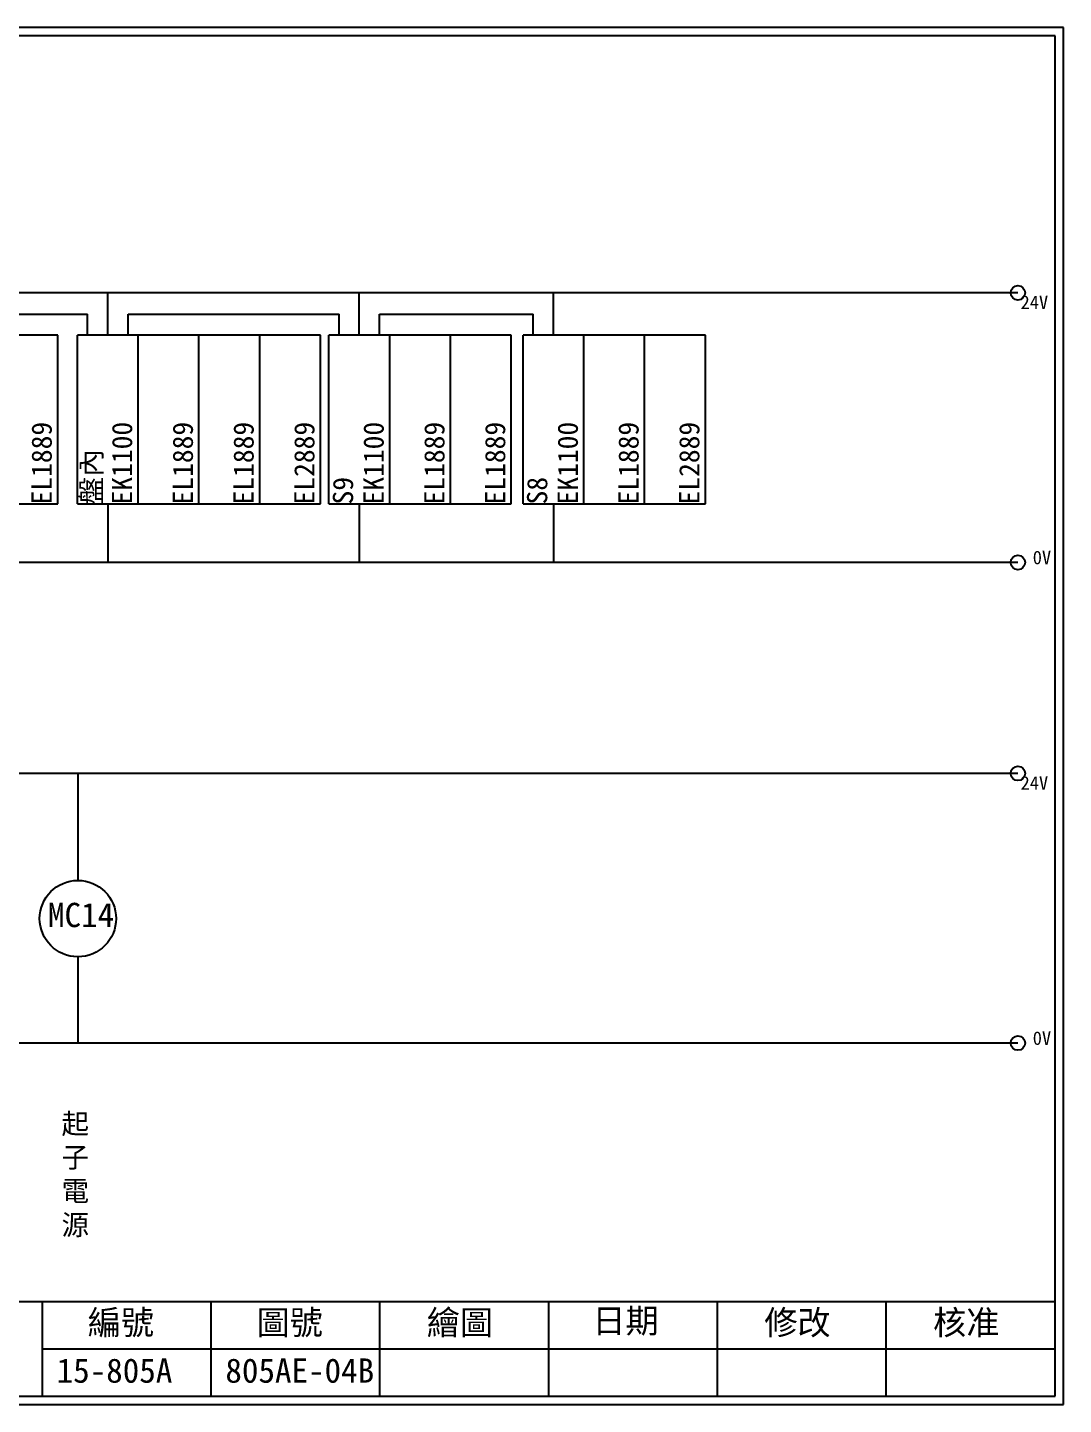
# Model space of a CAD drawing. Extents: x 10 to 297, y 3 to 207.
# Drawn here: x 143.6 to 297, y 3 to 207 of the extents above; entities that cross this region are included whole.
import ezdxf

# ---------------------------------------------------------------- set-up
doc = ezdxf.new("R2010")
doc.units = 0
doc.layers.get('0').update_dxf_attribs({"linetype": 'CONTINUOUS'})
for name, color, linetype in [('7', 7, 'CONTINUOUS'), ('圖框層', 7, 'CONTINUOUS'), ('標尺寸層', 3, 'CONTINUOUS')]:
    doc.layers.add(name, color=color, linetype=linetype)
doc.styles.add('CNS', font='romanc.shx', dxfattribs={"bigfont": 'chineset.shx'})
doc.styles.add('STSL', font='kaiu.ttf')

msp = doc.modelspace()

# ---------------------------------------------------------------- linework, layer by layer
for p, q in [((290.25, 167.67), (19.49, 167.67)), ((148.03, 161.39), (139.03, 161.39)), ((148.03, 136.39), (148.03, 161.39)), ((150.94, 136.39), (150.94, 161.39)), ((159.94, 161.39), (150.94, 161.39)), ((159.94, 136.39), (159.94, 161.39)), ((168.94, 161.39), (159.94, 161.39)), ((168.94, 136.39), (168.94, 161.39)), ((177.94, 161.39), (168.94, 161.39)), ((177.94, 136.39), (177.94, 161.39)), ((186.94, 161.39), (177.94, 161.39)), ((186.94, 136.39), (186.94, 161.39)), ((188.2, 136.39), (188.2, 161.39)), ((197.2, 161.39), (188.2, 161.39)), ((197.2, 136.39), (197.2, 161.39)), ((206.2, 161.39), (197.2, 161.39)), ((206.2, 136.39), (206.2, 161.39)), ((215.2, 161.39), (206.2, 161.39)), ((215.2, 136.39), (215.2, 161.39)), ((216.96, 136.39), (216.96, 161.39)), ((225.96, 161.39), (216.96, 161.39)), ((225.96, 136.39), (225.96, 161.39)), ((234.96, 161.39), (225.96, 161.39)), ((234.96, 136.39), (234.96, 161.39)), ((243.96, 161.39), (234.96, 161.39)), ((243.96, 136.39), (243.96, 161.39)), ((139.03, 136.39), (148.03, 136.39)), ((150.94, 136.39), (159.94, 136.39)), ((159.94, 136.39), (168.94, 136.39)), ((168.94, 136.39), (177.94, 136.39)), ((177.94, 136.39), (186.94, 136.39)), ((188.2, 136.39), (197.2, 136.39)), ((197.2, 136.39), (206.2, 136.39)), ((206.2, 136.39), (215.2, 136.39)), ((216.96, 136.39), (225.96, 136.39)), ((225.96, 136.39), (234.96, 136.39)), ((234.96, 136.39), (243.96, 136.39)), ((290.25, 127.73), (19.49, 127.73)), ((290.25, 96.48), (19.49, 96.48)), ((290.25, 56.53), (19.49, 56.53))]:
    msp.add_line(p, q)
at = {"layer": '7'}
for centre in [(290.25, 167.67), (290.25, 127.73), (290.25, 96.48), (290.25, 56.53)]:
    msp.add_circle(centre, 1.07, dxfattribs=at)
at = {"layer": '圖框層', "color": 7}
for p, q in [((297, 206.97), (10, 206.97)), ((297, 3), (297, 206.97)), ((295.75, 205.72), (11.25, 205.72)), ((295.75, 4.25), (295.75, 205.72)), ((11.25, 18.25), (295.75, 18.25)), ((145.75, 4.25), (145.75, 18.25)), ((170.75, 4.25), (170.75, 18.25)), ((195.75, 4.25), (195.75, 18.25)), ((220.75, 4.25), (220.75, 18.25)), ((245.75, 4.25), (245.75, 18.25)), ((270.75, 4.25), (270.75, 18.25)), ((145.75, 11.25), (295.75, 11.25)), ((11.25, 4.25), (295.75, 4.25)), ((10, 3), (297, 3))]:
    msp.add_line(p, q, dxfattribs=at)
at = {"layer": '標尺寸層', "color": 7}
for p, q in [((155.44, 161.39), (155.44, 167.67)), ((192.7, 161.39), (192.7, 167.67)), ((221.46, 161.39), (221.46, 167.67)), ((155.44, 136.39), (155.44, 127.73)), ((192.7, 136.39), (192.7, 127.73)), ((221.46, 136.39), (221.46, 127.73)), ((151.01, 96.48), (151.01, 80.63)), ((151.01, 69.3), (151.01, 56.53))]:
    msp.add_line(p, q, dxfattribs=at)
at = {"layer": '標尺寸層', "color": 5}
for p, q in [((128.53, 164.53), (152.44, 164.53)), ((152.44, 161.39), (152.44, 164.53)), ((158.44, 161.39), (158.44, 164.53)), ((158.44, 164.53), (189.7, 164.53)), ((189.7, 161.39), (189.7, 164.53)), ((195.7, 161.39), (195.7, 164.53)), ((195.7, 164.53), (218.46, 164.53)), ((218.46, 161.39), (218.46, 164.53))]:
    msp.add_line(p, q, dxfattribs=at)
at = {"layer": '標尺寸層', "color": 7}
msp.add_circle((151.01, 74.97), 5.66, dxfattribs=at)

# ---------------------------------------------------------------- texts
at = {"layer": '圖框層', "color": 4, "style": 'STSL'}
for s, height, p in [('24V', 2, (290.65, 165.27)), ('0V', 2, (292.45, 127.47)), ('24V', 2, (290.65, 94.07)), ('MC14', 3.6, (146.58, 73.71)), ('0V', 2, (292.45, 56.27)), ('編號', 3.6, (152.47, 13.34)), ('圖號', 3.6, (177.47, 13.34)), ('繪圖', 3.6, (202.69, 13.34)), ('日期', 3.6, (227.22, 13.59)), ('修改', 3.6, (252.69, 13.34)), ('核准', 3.6, (277.69, 13.34)), ('15-805A', 3.6, (147.86, 6.22)), ('805AE-04B', 3.6, (172.86, 6.22))]:
    msp.add_text(s, height=height, dxfattribs=at).set_placement(p)
for s, p in [('EL1889', (147.14, 136.32)), ('EK1100', (159.05, 136.32)), ('EL1889', (168.05, 136.32)), ('EL1889', (177.05, 136.32)), ('EL2889', (186.05, 136.32)), ('EK1100', (196.31, 136.32)), ('EL1889', (205.31, 136.32)), ('EL1889', (214.31, 136.32)), ('EK1100', (225.07, 136.32)), ('EL1889', (234.07, 136.32)), ('EL2889', (243.07, 136.32)), ('盤內', (154.52, 136.32)), ('S9', (191.78, 136.32)), ('S8', (220.54, 136.32))]:
    msp.add_text(s, height=3, rotation=90, dxfattribs=at).set_placement(p)
at = {"layer": '標尺寸層', "color": 7, "insert": (150.63, 36.94), "char_height": 3, "width": 2.8481, "attachment_point": 5, "style": 'CNS'}
msp.add_mtext('{\\fDFKai-SB|b0|i0|c136|p65;起子電源}', dxfattribs=at)

doc.saveas('drawing.dxf')
